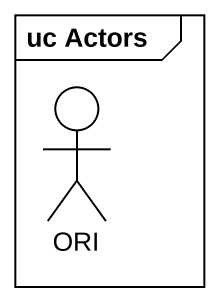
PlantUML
@startuml
mainframe uc Actors
actor ORI
@enduml
